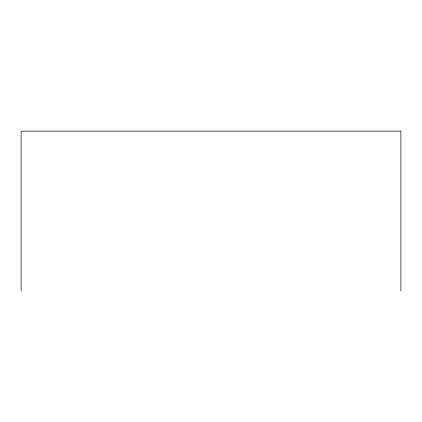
<?xml version="1.0" encoding="UTF-8"?>
<svg xmlns="http://www.w3.org/2000/svg" width="422" height="422" viewBox="0 0 422 422"><rect width="100%" height="100%" fill="white"/><g stroke="black" fill="none" stroke-linecap="round" stroke-linejoin="round"><path stroke-width="0.63" d="M400.9 290.885L400.9 131.115L21.1 131.115L21.1 290.885"/></g></svg>
